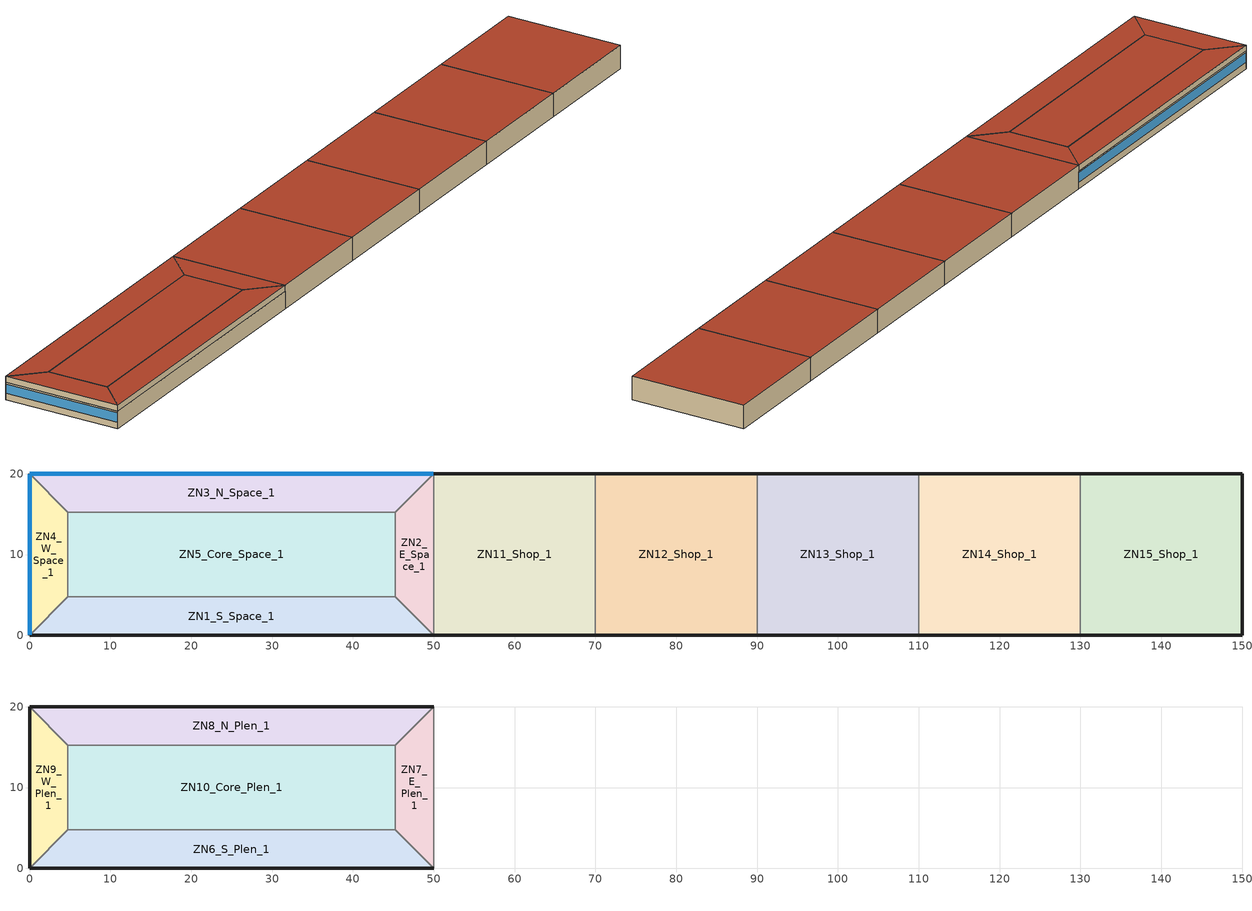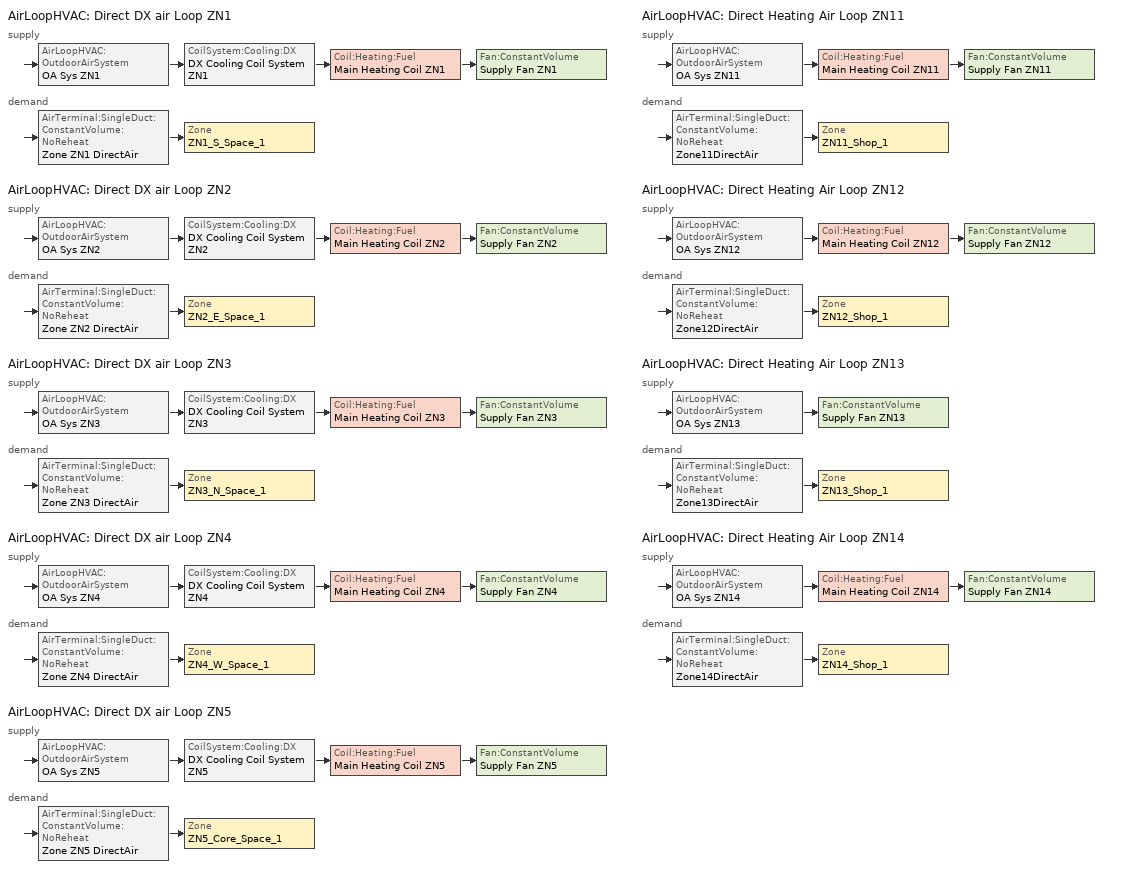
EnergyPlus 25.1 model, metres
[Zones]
ZN1_S_Space_1
 floor ground (Ext-Slab): 0,0 4.75,4.75 45.25,4.75 50,0 z0
 wall othersideconditionsmodel (Ext-Wall): 0,0 50,0 z0:3
 wall to ZN2_E_Space_1 (Int-Wall): 50,0 45.25,4.75 z0:3
 wall to ZN5_Core_Space_1 (Int-Wall): 45.25,4.75 4.75,4.75 z0:3
 wall to ZN4_W_Space_1 (Int-Wall): 4.75,4.75 0,0 z0:3
ZN2_E_Space_1
 floor ground (Ext-Slab): 45.25,4.75 45.25,15.25 50,20 50,0 z0
 wall to ZN11_Shop_1 (Int-Wall): 50,0 50,20 z0:3
 wall to ZN3_N_Space_1 (Int-Wall): 50,20 45.25,15.25 z0:3
 wall to ZN5_Core_Space_1 (Int-Wall): 45.25,15.25 45.25,4.75 z0:3
ZN3_N_Space_1
 floor ground (Ext-Slab): 4.75,15.25 0,20 50,20 45.25,15.25 z0
 wall outside (Ext-Wall): 50,20 0,20 z0:3
 wall to ZN5_Core_Space_1 (Int-Wall): 4.75,15.25 45.25,15.25 z0:3
 wall to ZN4_W_Space_1 (Int-Wall): 0,20 4.75,15.25 z0:3
 window (North_window): 49.95,20 0.05,20 z1.1:2.7
ZN4_W_Space_1
 floor ground (Ext-Slab): 0,0 0,20 4.75,15.25 4.75,4.75 z0
 wall outside (Ext-Wall): 0,20 0,0 z0:3
 wall to ZN5_Core_Space_1 (Int-Wall): 4.75,4.75 4.75,15.25 z0:3
 window (nonnorth_window): 0,19.95 0,0.05 z1.1:2.71
ZN5_Core_Space_1
 floor ground (Ext-Slab): 4.75,4.75 4.75,15.25 45.25,15.25 45.25,4.75 z0
ZN11_Shop_1
 floor ground (Ext-Slab): 50,0 50,20 70,20 70,0 z0
 wall outside (Ext-Wall): 70,20 50,20 z0:4
 wall othersideconditionsmodel (Ext-Wall): 50,0 70,0 z0:4
 wall to ZN12_Shop_1 (Int-Wall): 70,0 70,20 z0:4
 wall to ZN7_E_Plen_1 (Int-Wall): 50,20 50,0 z3:4
 roof outside (Roof): 50,20 50,0 70,0 70,20 z4
ZN12_Shop_1
 floor ground (Ext-Slab): 70,0 70,20 90,20 90,0 z0
 wall outside (Ext-Wall): 90,20 70,20 z0:4
 wall othersideconditionsmodel (Ext-Wall): 70,0 90,0 z0:4
 wall to ZN13_Shop_1 (Int-Wall): 90,0 90,20 z0:4
 roof outside (Roof): 70,20 70,0 90,0 90,20 z4
ZN13_Shop_1
 floor ground (Ext-Slab): 90,0 90,20 110,20 110,0 z0
 wall outside (Ext-Wall): 110,20 90,20 z0:4
 wall othersideconditionsmodel (Ext-Wall): 90,0 110,0 z0:4
 wall to ZN14_Shop_1 (Int-Wall): 110,0 110,20 z0:4
 roof outside (Roof): 90,20 90,0 110,0 110,20 z4
ZN14_Shop_1
 floor ground (Ext-Slab): 110,0 110,20 130,20 130,0 z0
 wall outside (Ext-Wall): 130,20 110,20 z0:4
 wall othersideconditionsmodel (Ext-Wall): 110,0 130,0 z0:4
 wall to ZN15_Shop_1 (Int-Wall): 130,0 130,20 z0:4
 roof outside (Roof): 110,20 110,0 130,0 130,20 z4
ZN15_Shop_1
 floor ground (Ext-Slab): 130,0 130,20 150,20 150,0 z0
 wall outside (Ext-Wall): 130,0 150,0 150,20 130,20 z0:4
 roof outside (Roof): 130,20 130,0 150,0 150,20 z4
ZN6_S_Plen_1
 floor to ZN1_S_Space_1 (dropceiling): 0,0 4.75,4.75 45.25,4.75 50,0 z3
 wall othersideconditionsmodel (Ext-Wall): 0,0 50,0 z3:4
 wall to ZN7_E_Plen_1 (Int-Wall): 50,0 45.25,4.75 z3:4
 wall to ZN10_Core_Plen_1 (Int-Wall): 45.25,4.75 4.75,4.75 z3:4
 wall to ZN9_W_Plen_1 (Int-Wall): 4.75,4.75 0,0 z3:4
 roof outside (Roof): 4.75,4.75 0,0 50,0 45.25,4.75 z4
ZN7_E_Plen_1
 floor to ZN2_E_Space_1 (dropceiling): 45.25,4.75 45.25,15.25 50,20 50,0 z3
 wall to ZN8_N_Plen_1 (Int-Wall): 50,20 45.25,15.25 z3:4
 wall to ZN10_Core_Plen_1 (Int-Wall): 45.25,15.25 45.25,4.75 z3:4
 roof outside (Roof): 45.25,15.25 45.25,4.75 50,0 50,20 z4
ZN8_N_Plen_1
 floor to ZN3_N_Space_1 (dropceiling): 4.75,15.25 0,20 50,20 45.25,15.25 z3
 wall outside (Ext-Wall): 50,20 0,20 z3:4
 wall to ZN10_Core_Plen_1 (Int-Wall): 4.75,15.25 45.25,15.25 z3:4
 wall to ZN9_W_Plen_1 (Int-Wall): 0,20 4.75,15.25 z3:4
 roof outside (Roof): 0,20 4.75,15.25 45.25,15.25 50,20 z4
ZN9_W_Plen_1
 floor to ZN4_W_Space_1 (dropceiling): 0,0 0,20 4.75,15.25 4.75,4.75 z3
 wall outside (Ext-Wall): 0,20 0,0 z3:4
 wall to ZN10_Core_Plen_1 (Int-Wall): 4.75,4.75 4.75,15.25 z3:4
 roof outside (Roof): 0,20 0,0 4.75,4.75 4.75,15.25 z4
ZN10_Core_Plen_1
 floor to ZN5_Core_Space_1 (dropceiling): 4.75,4.75 4.75,15.25 45.25,15.25 45.25,4.75 z3
 roof outside (Roof): 4.75,15.25 4.75,4.75 45.25,4.75 45.25,15.25 z4
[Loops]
AirLoopHVAC 'Direct DX air Loop ZN1'
 supply: AirLoopHVAC:OutdoorAirSystem 'OA Sys ZN1' > CoilSystem:Cooling:DX 'DX Cooling Coil System ZN1' > Coil:Heating:Fuel 'Main Heating Coil ZN1' > Fan:ConstantVolume 'Supply Fan ZN1'
 demand: AirTerminal:SingleDuct:ConstantVolume:NoReheat 'Zone ZN1 DirectAir' > Zone 'ZN1_S_Space_1'
AirLoopHVAC 'Direct DX air Loop ZN2'
 supply: AirLoopHVAC:OutdoorAirSystem 'OA Sys ZN2' > CoilSystem:Cooling:DX 'DX Cooling Coil System ZN2' > Coil:Heating:Fuel 'Main Heating Coil ZN2' > Fan:ConstantVolume 'Supply Fan ZN2'
 demand: AirTerminal:SingleDuct:ConstantVolume:NoReheat 'Zone ZN2 DirectAir' > Zone 'ZN2_E_Space_1'
AirLoopHVAC 'Direct DX air Loop ZN3'
 supply: AirLoopHVAC:OutdoorAirSystem 'OA Sys ZN3' > CoilSystem:Cooling:DX 'DX Cooling Coil System ZN3' > Coil:Heating:Fuel 'Main Heating Coil ZN3' > Fan:ConstantVolume 'Supply Fan ZN3'
 demand: AirTerminal:SingleDuct:ConstantVolume:NoReheat 'Zone ZN3 DirectAir' > Zone 'ZN3_N_Space_1'
AirLoopHVAC 'Direct DX air Loop ZN4'
 supply: AirLoopHVAC:OutdoorAirSystem 'OA Sys ZN4' > CoilSystem:Cooling:DX 'DX Cooling Coil System ZN4' > Coil:Heating:Fuel 'Main Heating Coil ZN4' > Fan:ConstantVolume 'Supply Fan ZN4'
 demand: AirTerminal:SingleDuct:ConstantVolume:NoReheat 'Zone ZN4 DirectAir' > Zone 'ZN4_W_Space_1'
AirLoopHVAC 'Direct DX air Loop ZN5'
 supply: AirLoopHVAC:OutdoorAirSystem 'OA Sys ZN5' > CoilSystem:Cooling:DX 'DX Cooling Coil System ZN5' > Coil:Heating:Fuel 'Main Heating Coil ZN5' > Fan:ConstantVolume 'Supply Fan ZN5'
 demand: AirTerminal:SingleDuct:ConstantVolume:NoReheat 'Zone ZN5 DirectAir' > Zone 'ZN5_Core_Space_1'
AirLoopHVAC 'Direct Heating Air Loop ZN11'
 supply: AirLoopHVAC:OutdoorAirSystem 'OA Sys ZN11' > Coil:Heating:Fuel 'Main Heating Coil ZN11' > Fan:ConstantVolume 'Supply Fan ZN11'
 demand: AirTerminal:SingleDuct:ConstantVolume:NoReheat 'Zone11DirectAir' > Zone 'ZN11_Shop_1'
AirLoopHVAC 'Direct Heating Air Loop ZN12'
 supply: AirLoopHVAC:OutdoorAirSystem 'OA Sys ZN12' > Coil:Heating:Fuel 'Main Heating Coil ZN12' > Fan:ConstantVolume 'Supply Fan ZN12'
 demand: AirTerminal:SingleDuct:ConstantVolume:NoReheat 'Zone12DirectAir' > Zone 'ZN12_Shop_1'
AirLoopHVAC 'Direct Heating Air Loop ZN13'
 supply: AirLoopHVAC:OutdoorAirSystem 'OA Sys ZN13' > Fan:ConstantVolume 'Supply Fan ZN13'
 demand: AirTerminal:SingleDuct:ConstantVolume:NoReheat 'Zone13DirectAir' > Zone 'ZN13_Shop_1'
AirLoopHVAC 'Direct Heating Air Loop ZN14'
 supply: AirLoopHVAC:OutdoorAirSystem 'OA Sys ZN14' > Coil:Heating:Fuel 'Main Heating Coil ZN14' > Fan:ConstantVolume 'Supply Fan ZN14'
 demand: AirTerminal:SingleDuct:ConstantVolume:NoReheat 'Zone14DirectAir' > Zone 'ZN14_Shop_1'
[Building]
AutoBuilt model: North Axis {deg}=0; Terrain=City; Loads Convergence Tolerance Value {W}=0.04; Temperature Convergence Tolerance Value {deltaC}=0.2; Solar Distribution=FullInteriorAndExterior; Maximum Number of Warmup Days=25; Minimum Number of Warmup Days=6
[Site:Location]
BOULDER_CO_USA TMY2-94018: Latitude {deg}=40.02; Longitude {deg}=-105.25; Time Zone {hr}=-7; Elevation {m}=1634
[SizingPeriod:DesignDay] Day of Month=21; Humidity Condition Type=Wetbulb; Barometric Pressure {Pa}=83411; Rain Indicator=No; Snow Indicator=No; Daylight Saving Time Indicator=No; Solar Model Indicator=ASHRAEClearSky
Name | Month | Day Type | Maximum Dry-Bulb Temperature {C} | Daily Dry-Bulb Temperature Range {deltaC} | Wetbulb or DewPoint at Maximum Dry-Bulb {C} | Wind Speed {m/s} | Wind Direction {deg} | Sky Clearness
DENVER_STAPLETON Ann Htg 99.6% Condns DB | 12 | WinterDesignDay | -20 | 0 | -20 | 2.3 | 180 | 0
DENVER_STAPLETON Ann Clg .4% Condns DB=>MWB | 7 | SummerDesignDay | 34.1 | 15.2 | 15.8 | 4 | 120 | 1
[Site:GroundTemperature:BuildingSurface]
19.82, 19.83, 19.86, 19.89, 19.92, 19.94, 19.91, 19.97, 19.93, 19.96, 19.95, 19.92
[Material] Thermal Absorptance=0.9; Solar Absorptance=0.7; Visible Absorptance=0.7
Name | Roughness | Thickness {m} | Conductivity {W/m-K} | Density {kg/m3} | Specific Heat {J/kg-K}
INS-wall-R_13 | MediumRough | 0.0812 | 0.045 | 265 | 836.8
GP01 5/8  GYPSUM | Smooth | 0.015875 | 0.16 | 800 | 1090
ROOFING - BUILT UP ROOFING - 3 / 8 IN | VeryRough | 0.0095 | 0.16 | 1121.29 | 1460
INS-Roof-R_15 | MediumRough | 0.1295 | 0.049 | 265 | 836.8
MAT-METAL | MediumSmooth | 0.001524 | 45.006 | 7680 | 418.4
MAT-CC05 8  HW CONCRETE | Rough | 0.20321 | 1.311 | 2240 | 836.8
Ceiling Tiles 3/4 office | MediumSmooth | 0.01905 | 0.057 | 288 | 1339
Wood 6inch | MediumSmooth | 0.15 | 0.12 | 540 | 1210
4 inch prefab stone wall panel | Smooth | 0.1016 | 0.858 | 1968 | 836.8
[Material:AirGap]
AIRSPACE - VERTICAL: Thermal Resistance {m2-K/W}=0.17
[WindowMaterial:Glazing] Optical Data Type=SpectralAverage; Infrared Transmittance at Normal Incidence=0; Front Side Infrared Hemispherical Emissivity=0.84; Back Side Infrared Hemispherical Emissivity=0.84; Conductivity {W/m-K}=1
Name | Thickness {m} | Solar Transmittance at Normal Incidence | Front Side Solar Reflectance at Normal Incidence | Back Side Solar Reflectance at Normal Incidence | Visible Transmittance at Normal Incidence | Front Side Visible Reflectance at Normal Incidence | Back Side Visible Reflectance at Normal Incidence
103 Clear_6.DAT | 0.0057 | 0.771 | 0.07 | 0.07 | 0.884 | 0.08 | 0.08
1302 Blue2_69.vgs | 0.0059 | 0.355 | 0.047 | 0.047 | 0.427 | 0.051 | 0.051
[Material:NoMass] Thermal Absorptance=0.9; Solar Absorptance=0.7; Visible Absorptance=0.7
Name | Roughness | Thermal Resistance {m2-K/W}
CP02 CARPET PAD | VeryRough | 0.21648
Foamboard-SHEATH | Smooth | 0.66925
[WindowMaterial:Gas]
AIR 6.3MM: Gas Type=Air; Thickness {m}=0.0063
[Construction]
North_window; nonnorth_window: 1302 Blue2_69.vgs, AIR 6.3MM, 103 Clear_6.DAT
Ext-wall: 4 inch prefab stone wall panel, Foamboard-SHEATH, INS-wall-R_13, GP01 5/8  GYPSUM
Int-Wall: GP01 5/8  GYPSUM, AIRSPACE - VERTICAL, GP01 5/8  GYPSUM
Roof: ROOFING - BUILT UP ROOFING - 3 / 8 IN, INS-Roof-R_15, MAT-METAL
Ext-slab: MAT-CC05 8  HW CONCRETE, CP02 CARPET PAD
DropCeiling: Ceiling Tiles 3/4 office
InteriorFurnishings: Wood 6inch
[Zone] Type=1; Multiplier=1
Name | Ceiling Height {m} | Volume {m3}
ZN1_S_Space_1; ZN3_N_Space_1 | 3 | 644.812
ZN2_E_Space_1; ZN4_W_Space_1 | 3 | 217.312
ZN5_Core_Space_1 | 3 | 1275.75
ZN6_S_Plen_1; ZN8_N_Plen_1 | 1 | 214.938
ZN7_E_Plen_1; ZN9_W_Plen_1 | 1 | 72.438
ZN10_Core_Plen_1 | 1 | 425.25
ZN11_Shop_1; ZN12_Shop_1; ZN13_Shop_1; ZN14_Shop_1; ZN15_Shop_1 | 4 | 1600
[InternalMass] Construction=InteriorFurnishings
Name | Zone or ZoneList | Surface Area {m2}
ZN1_S_Space_1 | ZN1_S_Space_1 | 429.875
ZN2_E_Space_1 | ZN2_E_Space_1 | 144.875
ZN3_N_Space_1 | ZN3_N_Space_1 | 429.875
ZN4_W_Space_1 | ZN4_W_Space_1 | 144.875
ZN5_Core_Space_1 | ZN5_Core_Space_1 | 850.5
[ElectricEquipment] Schedule=BLDG_EQUIP_SCH; Design Level Calculation Method=EquipmentLevel; Fraction Latent=0; Fraction Radiant=0.5; Fraction Lost=0
Name | Zone or ZoneList or Space or SpaceList | Design Level {W}
ZN1_S_Space_1 ElecEq 1 | ZN1_S_Space_1 | 6448.125
ZN2_E_Space_1 ElecEq 1 | ZN2_E_Space_1 | 2173.125
ZN3_N_Space_1 ElecEq 1 | ZN3_N_Space_1 | 6448.125
ZN4_W_Space_1 ElecEq 1 | ZN4_W_Space_1 | 2173.125
ZN5_Core_Space_1 ElecEq 1 | ZN5_Core_Space_1 | 12757.5
[Lights] Schedule=BLDG_LIGHT_SCH; Design Level Calculation Method=LightingLevel; Return Air Fraction=0.4; Fraction Radiant=0.2; Fraction Visible=0.2; Fraction Replaceable=0
Name | Zone or ZoneList or Space or SpaceList | Lighting Level {W}
ZN1_S_Space_1 Lights 1 | ZN1_S_Space_1 | 2364.312
ZN2_E_Space_1 Lights 1 | ZN2_E_Space_1 | 796.812
ZN3_N_Space_1 Lights 1 | ZN3_N_Space_1 | 2364.312
ZN4_W_Space_1 Lights 1 | ZN4_W_Space_1 | 796.812
ZN5_Core_Space_1 Lights 1 | ZN5_Core_Space_1 | 4677.75
ZN11_Shop_1 Lights 1 | ZN11_Shop_1 | 4000
ZN12_Shop_1 Lights 1 | ZN12_Shop_1 | 4000
ZN13_Shop_1 Lights 1 | ZN13_Shop_1 | 4000
ZN14_Shop_1 Lights 1 | ZN14_Shop_1 | 4000
ZN15_Shop_1 Lights 1 | ZN15_Shop_1 | 4000
[People] Number of People Schedule=BLDG_OCC_SCH; Number of People Calculation Method=people; Fraction Radiant=0.3; Activity Level Schedule=ACTIVITY_SCH; Carbon Dioxide Generation Rate {m3/s-W}=3.82E-8; Mean Radiant Temperature Calculation Type=EnclosureAveraged; Work Efficiency Schedule=WORK_EFF_SCH; Clothing Insulation Calculation Method=ClothingInsulationSchedule; Clothing Insulation Schedule=CLOTHING_SCH; Air Velocity Schedule=AIR_VELO_SCH; Thermal Comfort Model 1 Type=FANGER
Name | Zone or ZoneList or Space or SpaceList | Number of People
ZN1_S_Space_1 | ZN1_S_Space_1 | 15.046
ZN2_E_Space_1 | ZN2_E_Space_1 | 5.071
ZN3_N_Space_1 | ZN3_N_Space_1 | 15.046
ZN4_W_Space_1 | ZN4_W_Space_1 | 5.071
ZN5_Core_Space_1 | ZN5_Core_Space_1 | 29.768
ZN11_Shop_1 | ZN11_Shop_1 | 15
ZN12_Shop_1 | ZN12_Shop_1 | 15
ZN13_Shop_1 | ZN13_Shop_1 | 15
ZN14_Shop_1 | ZN14_Shop_1 | 15
ZN15_Shop_1 | ZN15_Shop_1 | 15
[ZoneInfiltration:DesignFlowRate] Schedule=INFIL_SCH; Design Flow Rate Calculation Method=flow/zone; Constant Term Coefficient=1; Temperature Term Coefficient=0; Velocity Term Coefficient=0; Velocity Squared Term Coefficient=0
Name | Zone or ZoneList or Space or SpaceList | Design Flow Rate {m3/s}
ZN1_S_Space_1 Infil 1 | ZN1_S_Space_1 | 0.0806
ZN2_E_Space_1 Infil 1 | ZN2_E_Space_1 | 0.02716
ZN3_N_Space_1 Infil 1 | ZN3_N_Space_1 | 0.0806
ZN4_W_Space_1 Infil 1 | ZN4_W_Space_1 | 0.02716
ZN5_Core_Space_1 Infil 1 | ZN5_Core_Space_1 | 0.15947
ZN6_S_Plen_1 Infil 1 | ZN6_S_Plen_1 | 0.02687
ZN7_E_Plen_1 Infil 1 | ZN7_E_Plen_1 | 0.00905
ZN8_N_Plen_1 Infil 1 | ZN8_N_Plen_1 | 0.02687
ZN9_W_Plen_1 Infil 1 | ZN9_W_Plen_1 | 0.00905
ZN10_Core_Plen_1 Infil 1 | ZN10_Core_Plen_1 | 0.05316
[ThermostatSetpoint:DualSetpoint]
Setpoints: Heating Setpoint Temperature Schedule=HTGSETP_SCH; Cooling Setpoint Temperature Schedule=CLGSETP_SCH
[ThermostatSetpoint:SingleHeating]
Shop Heating Setpoints Constant: Setpoint Temperature Schedule=ShopHeatingSetpoints
[ThermostatSetpoint:SingleCooling]
Shop Cooling Setpoint Constant: Setpoint Temperature Schedule=ShopCoolingSetpoints
[Sizing:Zone] Zone Cooling Design Supply Air Temperature Input Method=SupplyAirTemperature; Zone Cooling Design Supply Air Temperature {C}=13; Zone Heating Design Supply Air Temperature Input Method=SupplyAirTemperature; Zone Heating Design Supply Air Temperature {C}=50; Zone Cooling Design Supply Air Humidity Ratio {kgWater/kgDryAir}=0.009; Zone Heating Design Supply Air Humidity Ratio {kgWater/kgDryAir}=0.004; Zone Heating Sizing Factor=1; Zone Cooling Sizing Factor=1; Cooling Design Air Flow Method=DesignDay; Heating Design Air Flow Method=DesignDay; Account for Dedicated Outdoor Air System=No; Dedicated Outdoor Air System Control Strategy=NeutralSupplyAir; Dedicated Outdoor Air Low Setpoint Temperature for Design {C}=autosize; Dedicated Outdoor Air High Setpoint Temperature for Design {C}=autosize
Name | Design Specification Outdoor Air Object
ZN1_S_Space_1 | SZ DSOA ZN1_S_Space_1
ZN2_E_Space_1 | SZ DSOA ZN2_E_Space_1
ZN3_N_Space_1 | SZ DSOA ZN3_N_Space_1
ZN4_W_Space_1 | SZ DSOA ZN4_W_Space_1
ZN5_Core_Space_1 | SZ DSOA ZN5_Core_Space_1
[DesignSpecification:OutdoorAir] Outdoor Air Method=flow/person; Outdoor Air Flow per Person {m3/s-person}=0.02; Outdoor Air Flow per Zone Floor Area {m3/s-m2}=0
SZ DSOA ZN1_S_Space_1; SZ DSOA ZN2_E_Space_1; SZ DSOA ZN3_N_Space_1; SZ DSOA ZN4_W_Space_1; SZ DSOA ZN5_Core_Space_1
[Sizing:System] Type of Load to Size On=sensible; Design Outdoor Air Flow Rate {m3/s}=autosize; Central Heating Maximum System Air Flow Ratio=1; Preheat Design Temperature {C}=4; Preheat Design Humidity Ratio {kgWater/kgDryAir}=0.008; Precool Design Temperature {C}=11; Precool Design Humidity Ratio {kgWater/kgDryAir}=0.008; Central Cooling Design Supply Air Temperature {C}=13; Central Heating Design Supply Air Temperature {C}=50; Type of Zone Sum to Use=noncoincident; 100% Outdoor Air in Cooling=NO; 100% Outdoor Air in Heating=NO; Central Cooling Design Supply Air Humidity Ratio {kgWater/kgDryAir}=0.008; Central Heating Design Supply Air Humidity Ratio {kgWater/kgDryAir}=0.004; Zone Maximum Outdoor Air Fraction=1; Cooling Design Capacity Method=CoolingDesignCapacity; Cooling Design Capacity {W}=autosize; Heating Design Capacity Method=HeatingDesignCapacity; Heating Design Capacity {W}=autosize; Central Cooling Capacity Control Method=VAV
Direct DX air Loop ZN1; Direct DX air Loop ZN2; Direct DX air Loop ZN3; Direct DX air Loop ZN4; Direct DX air Loop ZN5
[AirLoopHVAC]
Name | Design Supply Air Flow Rate {m3/s}
Direct DX air Loop ZN1; Direct DX air Loop ZN2; Direct DX air Loop ZN3; Direct DX air Loop ZN4; Direct DX air Loop ZN5 | autosize
Direct Heating Air Loop ZN11; Direct Heating Air Loop ZN12; Direct Heating Air Loop ZN13; Direct Heating Air Loop ZN14 | 3
[AvailabilityManager:NightCycle] Applicability Schedule=always_on; Fan Schedule=HVACoperationSchd; Control Type=CycleOnAny; Thermostat Tolerance {deltaC}=1; Cycling Run Time Control Type=FixedRunTime; Cycling Run Time {s}=3600
System ZN1 Avail; System ZN2 Avail; System ZN3 Avail; System ZN4 Avail; System ZN5 Avail
[ZoneControl:Thermostat]
Name | Zone or ZoneList | Control Type Schedule | Control 1 | Control 2
ZN1 Thermostat | ZN1_S_Space_1 | Dual Zone Control Type Sched | Setpoints
ZN2 Thermostat | ZN2_E_Space_1 | Dual Zone Control Type Sched | Setpoints
ZN3 Thermostat | ZN3_N_Space_1 | Dual Zone Control Type Sched | Setpoints
ZN4 Thermostat | ZN4_W_Space_1 | Dual Zone Control Type Sched | Setpoints
ZN5 Thermostat | ZN5_Core_Space_1 | Dual Zone Control Type Sched | Setpoints
ZN11 Thermostat | ZN11_Shop_1 | Shop Control Type Sched | Shop Heating Setpoints Constant | Shop Cooling Setpoint Constant
ZN12 Thermostat | ZN12_Shop_1 | Shop Control Type Sched | Shop Heating Setpoints Constant | Shop Cooling Setpoint Constant
ZN13 Thermostat | ZN13_Shop_1 | Shop Control Type Sched | Shop Heating Setpoints Constant | Shop Cooling Setpoint Constant
ZN14 Thermostat | ZN14_Shop_1 | Shop Control Type Sched | Shop Heating Setpoints Constant | Shop Cooling Setpoint Constant
[Zone equipment]
ZN1_S_Space_1: Zone ZN1 DirectAir
ZN2_E_Space_1: Zone ZN2 DirectAir
ZN3_N_Space_1: Zone ZN3 DirectAir
ZN4_W_Space_1: Zone ZN4 DirectAir
ZN5_Core_Space_1: Zone ZN5 DirectAir
ZN11_shop_1: Zone11DirectAir
ZN12_shop_1: Zone12DirectAir
ZN13_shop_1: Zone13DirectAir
ZN14_shop_1: Zone14DirectAir
[AirTerminal:SingleDuct:ConstantVolume:NoReheat]
Name | Availability Schedule | Maximum Air Flow Rate {m3/s}
Zone ZN1 DirectAir; Zone ZN2 DirectAir; Zone ZN3 DirectAir; Zone ZN4 DirectAir; Zone ZN5 DirectAir | Always_On | autosize
Zone11DirectAir; Zone12DirectAir; Zone13DirectAir; Zone14DirectAir | ALWAYS_ON | 3
[CoilSystem:Cooling:DX] Availability Schedule=always_On
Name | Cooling Coil
DX Cooling Coil System ZN1 | ACDXCoil ZN1
DX Cooling Coil System ZN2 | ACDXCoil ZN2
DX Cooling Coil System ZN3 | ACDXCoil ZN3
DX Cooling Coil System ZN4 | ACDXCoil ZN4
DX Cooling Coil System ZN5 | ACDXCoil ZN5
[Coil:Heating:Fuel] Fuel Type=NaturalGas
Name | Availability Schedule | Burner Efficiency | Nominal Capacity {W}
Main Heating Coil ZN1; Main Heating Coil ZN2; Main Heating Coil ZN3; Main Heating Coil ZN4; Main Heating Coil ZN5 | Always_On | 0.85 | autosize
Main Heating Coil ZN11; Main Heating Coil ZN12; Main Heating Coil ZN14 | HeatingAvailSched | 0.8 | 100000
[Coil:Cooling:DX:SingleSpeed] Availability Schedule=Always_on; Gross Rated Total Cooling Capacity {W}=autosize; Gross Rated Sensible Heat Ratio=autosize; Gross Rated Cooling COP {W/W}=3.5; Rated Air Flow Rate {m3/s}=autosize; 2023 Rated Evaporator Fan Power Per Volume Flow {W/(m3/s)}=934.4; Total Cooling Capacity Function of Temperature Curve=Carrier48TM014_12tons_CapFT; Total Cooling Capacity Function of Flow Fraction Curve=Carrier48TM014_12tons_FFF; Energy Input Ratio Function of Temperature Curve=Carrier48TM014_12tons_EIRFT; Energy Input Ratio Function of Flow Fraction Curve=Carrier48TM014_12tons_EIRFFF; Part Load Fraction Correlation Curve=IEA_HVAC_BESTEST_9ton-PLR
ACDXCoil ZN1; ACDXCoil ZN2; ACDXCoil ZN3; ACDXCoil ZN4; ACDXCoil ZN5
[Fan:ConstantVolume] Pressure Rise {Pa}=600; Motor In Airstream Fraction=1
Name | Availability Schedule | Fan Total Efficiency | Maximum Flow Rate {m3/s} | Motor Efficiency
Supply Fan ZN1; Supply Fan ZN2; Supply Fan ZN3; Supply Fan ZN4; Supply Fan ZN5 | HVACoperationSchd | 0.53 | autosize | 0.85
Supply Fan ZN11; Supply Fan ZN12; Supply Fan ZN13; Supply Fan ZN14 | ALWAYS_ON | 0.7 | 3 | 0.55
[SetpointManager:SingleZone:Reheat] Control Variable=Temperature; Minimum Supply Air Temperature {C}=13
Name | Maximum Supply Air Temperature {C} | Control Zone | Setpoint Node or NodeList
Supply Air Temp Manager ZN1 | 40 | ZN1_S_Space_1 | Supply Air Temp Nodes ZN1
Supply Air Temp Manager ZN2 | 40 | ZN2_E_Space_1 | Supply Air Temp Nodes ZN2
Supply Air Temp Manager ZN3 | 40 | ZN3_N_Space_1 | Supply Air Temp Nodes ZN3
Supply Air Temp Manager ZN4 | 40 | ZN4_W_Space_1 | Supply Air Temp Nodes ZN4
Supply Air Temp Manager ZN5 | 40 | ZN5_Core_Space_1 | Supply Air Temp Nodes ZN5
Supply Air Temp Manager ZN11 | 45 | ZN11_Shop_1 | Supply Air Temp Nodes ZN11
Supply Air Temp Manager ZN12 | 45 | ZN12_Shop_1 | Supply Air Temp Nodes ZN12
Supply Air Temp Manager ZN13 | 45 | ZN13_Shop_1 | Supply Air Temp Nodes ZN13
Supply Air Temp Manager ZN14 | 45 | ZN14_Shop_1 | Supply Air Temp Nodes ZN14
[SetpointManager:MixedAir] Control Variable=Temperature
Name | Setpoint Node or NodeList
Mixed Air Temp Manager ZN1 | Mixed Air Nodes ZN1
Mixed Air Temp Manager ZN2 | Mixed Air Nodes ZN2
Mixed Air Temp Manager ZN3 | Mixed Air Nodes ZN3
Mixed Air Temp Manager ZN4 | Mixed Air Nodes ZN4
Mixed Air Temp Manager ZN5 | Mixed Air Nodes ZN5
Mixed Air Temp Manager ZN11 | Mixed Air Nodes ZN11
Mixed Air Temp Manager ZN12 | Mixed Air Nodes ZN12
Mixed Air Temp Manager ZN13 | Mixed Air Nodes ZN13
Mixed Air Temp Manager ZN14 | Mixed Air Nodes ZN14
[Controller:OutdoorAir] Economizer Control Type=FixedDryBulb; Economizer Control Action Type=MinimumFlowWithBypass; Economizer Maximum Limit Dry-Bulb Temperature {C}=19; Lockout Type=NoLockout; Minimum Limit Type=FixedMinimum
Name | Minimum Outdoor Air Flow Rate {m3/s} | Maximum Outdoor Air Flow Rate {m3/s} | Economizer Minimum Limit Dry-Bulb Temperature {C} | Minimum Outdoor Air Schedule
OA Controller ZN1; OA Controller ZN2; OA Controller ZN3; OA Controller ZN4; OA Controller ZN5 | autosize | autosize | 1.7 | MinOA_Sched
OA Controller ZN11; OA Controller ZN12; OA Controller ZN14 | 2.2 | 3 | -20 | ALWAYS_ON
OA Controller ZN13 | 1 | 3 | -20 | ALWAYS_ON
[AvailabilityManager:Scheduled] Schedule=ALWAYS_ON
System ZN11 Avail; System ZN12 Avail; System ZN13 Avail; System ZN14 Avail
[ElectricLoadCenter:Distribution]
Simple Electric Load Center: Generator List=PV List; Generator Operation Scheme Type=BASELOAD; Generator Demand Limit Scheme Purchased Electric Demand Limit {W}=0; Electrical Buss Type=DirectCurrentWithInverter; Inverter=Curve Inverter
[ElectricLoadCenter:Inverter:FunctionOfPower]
Curve Inverter: Availability Schedule=ALWAYS_ON; Radiative Fraction=0.3; Efficiency Function of Power Curve=Inverter Curve; Rated Maximum Continuous Input Power {W}=15000; Minimum Efficiency=0; Maximum Efficiency=1; Minimum Power Output {W}=200; Maximum Power Output {W}=20000; Ancillary Power Consumed In Standby {W}=0
[ElectricLoadCenter:Generators]
PV List: Generator 1=PV:ZN15:S_Wall; Generator 1 Rated Electric Power Output {W}=100000; Generator 2=PV_UTSC:ZN14:S_Wall; Generator 2 Rated Electric Power Output {W}=100000
[Generator:Photovoltaic] Module Performance=TenPercentEff_FiftyPercentCoverage; Number of Series Strings in Parallel=1; Number of Modules in Series=1
Name | Surface | Heat Transfer Integration Mode
PV:ZN15:S_Wall | ZN15_Shop_1:ExtWall:South | Decoupled
PV_UTSC:ZN14:S_Wall | ZN14_Shop_1:ExtWall:South | IntegratedTranspiredCollector
[PhotovoltaicPerformance:Simple]
TenPercentEff_FiftyPercentCoverage: Fraction of Surface Area with Active Solar Cells=0.5; Conversion Efficiency Input Mode=FIXED; Value for Cell Efficiency if Fixed=0.1
[SolarCollector:UnglazedTranspired] Availability Schedule=HeatingAvailSched; Free Heating Setpoint Schedule=ShopFreeHeatingSetpoints; Thermal Emissivity of Collector Surface=0.9; Solar Absorbtivity of Collector Surface=0.9; Effective Overall Height of Collector=4; Effective Gap Thickness of Plenum Behind Collector {m}=0.1; Hole Layout Pattern for Pitch=Triangle; Ratio of Actual Collector Surface Area to Projected Surface Area=1.165; Roughness of Collector=MediumRough; Effectiveness for Perforations with Respect to Wind=0.25; Discharge Coefficient for Openings with Respect to Buoyancy Driven Flow=0.5
Name | Boundary Conditions Model | Diameter of Perforations in Collector {m} | Distance Between Perforations in Collector {m} | Effective Cross Section Area of Plenum Behind Collector {m2} | Heat Exchange Effectiveness Correlation | Collector Thickness {m} | Surface 1 | Surface 2
OFFICE MultiSystem OA UTSC | UTSC OSCM 1 | 0.001 | 0.02 | 5 | Kutscher1994 | 0.001 | ZN1_S_Space_1:ExtWall:South | ZN6_S_Plen_1:ExtWall:South
Shop OA UTSC ZN11 | UTSC OSCM ZN11 | 0.0016 | 0.01689 | 2 | Kutscher1994 | 0.00086 | ZN11_Shop_1:ExtWall:South
Shop OA UTSC ZN12 | UTSC OSCM ZN12 | 0.0016 | 0.01689 | 2 | VanDeckerHollandsBrunger2001 | 0.00086 | ZN12_Shop_1:ExtWall:South
Shop OA UTSC ZN13 | UTSC OSCM ZN13 | 0.0016 | 0.01689 | 2 | VanDeckerHollandsBrunger2001 | 0.00086 | ZN13_Shop_1:ExtWall:South
Shop OA UTSC ZN14 | UTSC OSCM ZN14 | 0.0016 | 0.01689 | 2 | Kutscher1994 | 0.00086 | ZN14_Shop_1:ExtWall:South
[SolarCollector:UnglazedTranspired:Multisystem]
Solar Collector=OFFICE MultiSystem OA UTSC
[SurfaceProperty:OtherSideConditionsModel] Type of Modeling=GapConvectionRadiation
UTSC OSCM 1; UTSC OSCM ZN11; UTSC OSCM ZN12; UTSC OSCM ZN13; UTSC OSCM ZN14
[Schedule:Compact]
ALWAYS_ON: Through: 12/31, For: AllDays, Until: 24:00, 1
HVACOperationSchd: Through: 12/31, For: SummerDesignDay, Until: 24:00, 1, For: WinterDesignDay, Until: 24:00, 1, For: Weekdays, Until: 06:00, 0, Until: 22:00, 1, Until: 24:00, 0, For: Saturday, Until: 06:00, 0, Until: 18:00, 1, Until: 24:00, 0, For: Sunday Holidays AllOtherDays, Until: 24:00, 0
BLDG_LIGHT_SCH: Through: 12/31, For: Weekdays SummerDesignDay, Until: 05:00, 0.05, Until: 07:00, 0.1, Until: 08:00, 0.3, Until: 17:00, 0.9, Until: 18:00, 0.5, Until: 20:00, 0.3, Until: 22:00, 0.2, Until: 23:00, 0.1, Until: 24:00, 0.05, For: Saturday WinterDesignDay, Until: 06:00, 0.05, Until: 08:00, 0.1, Until: 12:00, 0.3, Until: 17:00, 0.15, Until: 24:00, 0.05, For: Sunday Holidays AllOtherDays, Until: 24:00, 0.05
BLDG_EQUIP_SCH: Through: 12/31, For: Weekdays SummerDesignDay, Until: 08:00, 0.4, Until: 12:00, 0.9, Until: 13:00, 0.8, Until: 17:00, 0.9, Until: 18:00, 0.5, Until: 24:00, 0.4, For: Saturday WinterDesignDay, Until: 06:00, 0.3, Until: 08:00, 0.4, Until: 12:00, 0.5, Until: 17:00, 0.35, Until: 24:00, 0.3, For: Sunday Holidays AllOtherDays, Until: 24:00, 0.3
BLDG_OCC_SCH: Through: 12/31, For: Weekdays SummerDesignDay, Until: 06:00, 0, Until: 07:00, 0.1, Until: 08:00, 0.2, Until: 12:00, 0.95, Until: 13:00, 0.5, Until: 17:00, 0.95, Until: 18:00, 0.3, Until: 22:00, 0.1, Until: 24:00, 0.05, For: Saturday WinterDesignDay, Until: 06:00, 0, Until: 08:00, 0.1, Until: 12:00, 0.3, Until: 17:00, 0.1, Until: 19:00, 0.05, Until: 24:00, 0, For: Sunday Holidays AllOtherDays, Until: 06:00, 0, Until: 18:00, 0.05, Until: 24:00, 0
ACTIVITY_SCH: Through: 12/31, For: AllDays, Until: 24:00, 120
WORK_EFF_SCH: Through: 12/31, For: AllDays, Until: 24:00, 0
AIR_VELO_SCH: Through: 12/31, For: AllDays, Until: 24:00, 0.2
CLOTHING_SCH: Through: 04/30, For: AllDays, Until: 24:00, 1, Through: 09/30, For: AllDays, Until: 24:00, 0.5, Through: 12/31, For: AllDays, Until: 24:00, 1
INFIL_SCH: Through: 12/31, For: Weekdays SummerDesignDay, Until: 06:00, 1, Until: 22:00, 0, Until: 24:00, 1, For: Saturday WinterDesignDay, Until: 06:00, 1, Until: 18:00, 0, Until: 24:00, 1, For: Sunday Holidays AllOtherDays, Until: 24:00, 1
HTGSETP_SCH: Through: 12/31, For: Weekdays, Until: 06:00, 13, Until: 19:00, 21, Until: 24:00, 13, For SummerDesignDay, Until: 24:00, 13, For: Saturday, Until: 06:00, 13, Until: 13:00, 21, Until: 24:00, 13, For WinterDesignDay, Until: 24:00, 21, For: Sunday Holidays AllOtherDays, Until: 24:00, 13
CLGSETP_SCH: Through: 12/31, For: Weekdays, Until: 06:00, 33, Until: 22:00, 24, Until: 24:00, 33, For SummerDesignDay, Until: 24:00, 24, For: Saturday, Until: 06:00, 33, Until: 18:00, 24, Until: 24:00, 33, For WinterDesignDay, Until: 24:00, 33, For: Sunday Holidays AllOtherDays, Until: 24:00, 33
MinOA_Sched: Through: 12/31, For: Weekdays SummerDesignDay, Until: 05:00, 0, Until: 22:00, 1, Until: 24:00, 0, For: Saturday WinterDesignDay, Until: 07:00, 0, Until: 18:00, 1, Until: 24:00, 0, For: Sunday Holidays AllOtherDays, Until: 24:00, 0
Dual Zone Control Type Sched: Through: 12/31, For: AllDays, Until: 24:00, 4
ShopFreeHeatingSetpoints: Through: 12/31, For: AllDays, Until: 24:00, 21
ShopHeatingSetpoints: Through: 12/31, For: AllDays, Until: 24:00, 12
ShopCoolingSetpoints: Through: 12/31, For: AllDays, Until: 24:00, 24
Shop Control Type Sched: Through: 4/30, For: AllDays, Until: 24:00, 1, Through: 9/30, For: AllDays, Until: 24:00, 2, Through: 12/31, For: AllDays, Until: 24:00, 1
HeatingAvailSched: Through: 4/30, For: AllDays, Until: 24:00, 1, Through: 9/30, For: AllDays, Until: 24:00, 0, Through: 12/31, For: AllDays, Until: 24:00, 1
[Curve:Biquadratic] Minimum Value of x=16.5556; Maximum Value of x=22.1111; Minimum Value of y=18; Maximum Value of y=47.66; Input Unit Type for X=Temperature; Input Unit Type for Y=Temperature; Output Unit Type=Dimensionless
Name | Coefficient1 Constant | Coefficient2 x | Coefficient3 x**2 | Coefficient4 y | Coefficient5 y**2 | Coefficient6 x*y
Carrier48TM014_12tons_CapFT | 1.39072 | -0.0529058 | 0.0018423 | 0.00058267 | -0.000186814 | 0.000265159
Carrier48TM014_12tons_EIRFT | -.536161 | 0.105138 | -0.00172659 | 0.0149848 | 0.000659948 | -0.0017385
[Curve:Quadratic]
Name | Coefficient1 Constant | Coefficient2 x | Coefficient3 x**2 | Minimum Value of x | Maximum Value of x
Carrier48TM014_12tons_FFF | 0.718954 | 0.435436 | -0.154193 | 0.75 | 1.25
Carrier48TM014_12tons_EIRFFF | 1.19525 | -0.306138 | 0.110973 | 0.75 | 1.25
IEA_HVAC_BESTEST_9ton-PLR | 0.771 | 0.229 | 0 | 0 | 1
[Curve:Linear]
Inverter Curve: Coefficient1 Constant=0.92; Coefficient2 x=0; Minimum Value of x=0; Maximum Value of x=20000
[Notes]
TranspiredCollectors.idf
Basic File Description:  1 story mixed use building with  5 office zones and 5 workshop zones.
Highlights:  Demonstrates and tests several Unglazed Transpired Collectors.
Simulation Location/Run: Boulder, Colorado  WeatherFilename=USA_CO_Boulder_TMY2.epw
Building: Single story mixed-use building with offices and workshops.
The office wing of the building is on the west end and consists has 1,000 m2 (20 by 50 m) in five occupied
thermal zones.  There are five unoccupied interstitial zones above the occupied zones representing suspended ceilings
There are five 400 m2 (20 by 20 m) workshops in row that differ only in how they are ventilated and heated using
different configurations of Solar Collector:Transpired Unglazed.
Internal Gains description: Offices have typical levels, schedules are from RP-1093.
HVAC:  Offices are conditioned normally using five separate single zone packaged DX systems with gas heat,
EXCEPT that the five outside air mixers are all connected to a single Transpired Collector.  These systems are
autosized and use DXSystem:AirLoop
Workshops are ventilated but not actively cooled.  Heating and Transpired Collectors vary as follows:
ZN11_Shop_1 is a constant volume transpired collector with gas auxilary heating coil
ZN12_Shop_1 is a constant volume transpired collector with gas auxilary heating coil (same as ZN11) but
with the Van Decker Hollands Brunger 2001 correlation for effectiveness.
ZN13_Shop_1 is a constant volume outside air system with no auxilary heating system.
ZN14_Shop_1 is a constant volume transpired collector with gas auxilary heating coil (same as ZN11) but
with a hybrid collector where the collector is also a photovoltaic electric power panel.
ZN15_Shop_1 is a floating zone
DENVER_STAPLETON_CO_USA Annual Heating Design Conditions Wind Speed=2.3m/s Wind Dir=180
Coldest Month=December
DENVER_STAPLETON_CO_USA Annual Heating 99.6%, MaxDB=-20°C
DENVER_STAPLETON Annual Cooling Design Conditions Wind Speed=4m/s Wind Dir=120
Hottest Month=July
DENVER_STAPLETON_CO_USA Annual Cooling (DB=>MWB) .4%, MaxDB=34.1°C MWB=15.8°C
